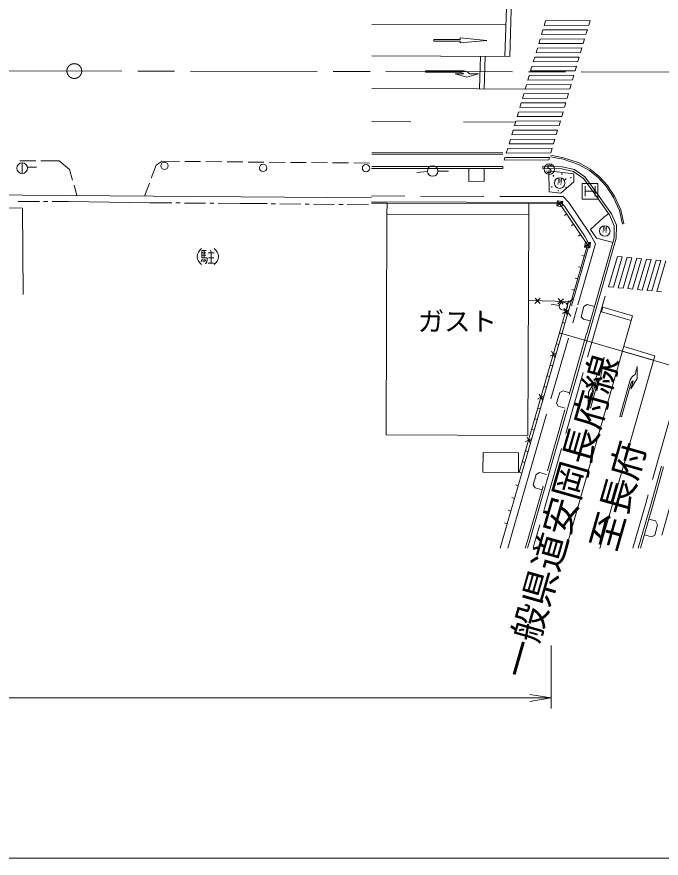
# Model space of a CAD drawing. Units: millimetres, scale not verified. Extents: x 40000 to 680000, y 20000 to 380000.
# Drawn here: x 286144 to 347152, y 205000 to 284632 of the extents above; entities that cross this region are included whole.
import ezdxf
from ezdxf.enums import TextEntityAlignment as Align

# ---------------------------------------------------------------- set-up
doc = ezdxf.new("R2010")
doc.units = ezdxf.units.MM
doc.header["$LTSCALE"] = 1000
doc.linetypes.add('CHAIN', pattern=[18.5, 12, -1.5, 3.5, -1.5])
doc.linetypes.add('DASHED', pattern=[7.5, 6, -1.5])
for name, color, linetype, lineweight in [('M-BGD', 7, 'Continuous', 13), ('M-BMK', 2, 'CHAIN', 13), ('M-BMK-OTRS', 5, 'Continuous', 13), ('M-STR-HTXT', 7, 'Continuous', 13), ('M-STR-STRC', 7, 'Continuous', 13), ('M-TTL-BAND', 7, 'Continuous', 13), ('M-WORK', 1, 'Continuous', 13)]:
    doc.layers.add(name, color=color, linetype=linetype, lineweight=lineweight)
doc.layers.add('M-BGD-HTXT', color=7, linetype='Continuous')
doc.styles.add('ＭＳ ゴシック', font='')
doc.styles.get('ＭＳ ゴシック').set_extended_font_data('MS Gothic')

# ---------------------------------------------------------------- blocks, each defined once
blk = doc.blocks.new('open_arrow')
at = {"color": 0, "linetype": 'Continuous', "lineweight": -2}
blk.add_lwpolyline([(7.5, 1.25), (0, 0), (7.5, -1.25)], dxfattribs=at)

msp = doc.modelspace()

# ---------------------------------------------------------------- linework, layer by layer
at = {"layer": 'M-BGD'}
for p, q in [((319740, 270270), (332169, 270265)), ((332169, 270465), (319741, 270470)), ((325008, 269995), (324012, 269910)), ((326020, 270035), (327020, 270029)), ((332169, 270265), (332169, 270465)), ((335942, 270270), (337745, 270238)), ((335946, 270470), (337769, 270437)), ((335946, 270270), (335946, 270470)), ((337745, 270238), (338853, 269981)), ((337769, 270437), (338935, 270168)), ((338853, 269981), (339784, 269344)), ((338935, 270168), (339924, 269491)), ((339784, 269344), (340501, 268397)), ((339924, 269491), (340664, 268513)), ((340501, 268397), (342272, 265903)), ((340664, 268513), (342448, 266001)), ((336533, 268057), (337663, 267934)), ((337639, 267069), (319739, 267124)), ((321190, 265967), (321197, 266996)), ((321197, 266996), (334621, 266952)), ((334621, 266952), (334634, 265912)), ((337260, 266733), (337335, 267228)), ((337260, 266733), (337830, 267153)), ((337335, 267228), (337755, 266658)), ((337335, 267228), (337830, 267153)), ((337545, 266943), (337338, 266802)), ((337545, 266943), (340187, 263054)), ((337639, 267069), (337992, 266714)), ((337830, 267153), (337755, 266658)), ((337755, 266658), (337260, 266733)), ((337992, 266714), (339948, 263799)), ((338206, 265971), (337999, 265830)), ((342448, 266001), (342912, 264903)), ((321190, 265967), (321104, 245063)), ((321190, 265967), (334634, 265912)), ((334634, 265912), (334524, 245008)), ((342272, 265903), (342712, 264864)), ((338866, 264998), (338659, 264858)), ((342712, 264864), (342693, 263713)), ((342912, 264903), (342892, 263683)), ((339527, 264026), (339320, 263886)), ((339948, 263799), (340349, 263071)), ((342693, 263713), (340105, 254644)), ((342892, 263683), (340297, 254589)), ((340187, 263054), (338637, 257674)), ((340349, 263071), (338665, 257291)), ((339902, 262844), (339977, 263339)), ((339902, 262844), (340472, 263264)), ((340397, 262769), (339902, 262844)), ((340187, 263054), (339940, 263015)), ((339977, 263339), (340397, 262769)), ((339977, 263339), (340472, 263264)), ((340472, 263264), (340397, 262769)), ((303665, 261834), (303665, 262504)), ((303665, 262504), (304083, 262504)), ((303665, 262296), (304044, 262296)), ((303665, 262086), (304042, 262086)), ((303878, 262504), (303878, 261834)), ((304256, 262296), (304843, 262296)), ((304256, 262296), (304838, 262296)), ((304464, 262550), (304589, 262340)), ((304545, 262296), (304545, 261331)), ((339877, 261978), (339637, 262047)), ((303667, 261666), (303583, 261458)), ((304171, 261834), (303665, 261834)), ((303751, 261667), (303794, 261458)), ((303877, 261666), (303919, 261460)), ((303961, 261666), (304044, 261498)), ((303963, 261333), (304042, 261289)), ((304042, 261289), (304129, 261409)), ((304129, 261409), (304171, 261617)), ((304171, 261617), (304171, 261834)), ((304254, 261331), (304836, 261331)), ((304298, 261834), (304797, 261834)), ((343015, 261961), (342170, 259083)), ((342626, 259039), (343471, 261917)), ((343015, 261961), (343471, 261917)), ((343082, 258995), (343927, 261873)), ((343538, 258951), (344384, 261829)), ((343927, 261873), (344384, 261829)), ((343995, 258907), (344840, 261786)), ((344451, 258864), (345296, 261742)), ((344840, 261786), (345296, 261742)), ((344907, 258820), (345752, 261698)), ((345363, 258776), (346208, 261654)), ((345752, 261698), (346208, 261654)), ((345819, 258732), (346664, 261610)), ((346275, 258689), (347120, 261567)), ((346664, 261610), (347120, 261567)), ((346731, 258645), (347577, 261523)), ((339567, 260902), (339327, 260971)), ((339257, 259826), (339017, 259895)), ((338947, 258750), (338707, 258820)), ((342170, 259083), (342626, 259039)), ((343082, 258995), (343538, 258951)), ((343995, 258907), (344451, 258864)), ((344907, 258820), (345363, 258776)), ((335208, 258009), (335695, 257496)), ((345819, 258732), (346275, 258689)), ((346731, 258645), (347188, 258601)), ((333718, 241510), (338378, 257681)), ((333962, 241452), (338637, 257674)), ((334620, 257779), (338378, 257681)), ((335708, 257996), (335195, 257509)), ((336730, 257424), (337502, 257307)), ((337889, 257944), (337376, 257457)), ((337389, 257957), (337876, 257444)), ((338203, 257480), (338832, 257943)), ((338637, 257674), (338396, 257744)), ((338414, 256901), (337795, 256559)), ((338275, 256420), (337933, 257039)), ((338345, 256660), (338104, 256730)), ((338120, 256934), (338583, 256305)), ((338052, 255647), (337812, 255716)), ((334686, 234980), (340288, 254592)), ((337760, 254633), (337520, 254702)), ((337468, 253619), (337228, 253688)), ((337245, 252845), (336626, 252503)), ((337107, 252365), (336765, 252983)), ((337176, 252605), (336936, 252674)), ((336884, 251591), (336643, 251660)), ((336591, 250577), (336351, 250646)), ((336299, 249563), (336059, 249632)), ((336076, 248789), (335457, 248447)), ((335938, 248309), (335596, 248928)), ((336007, 248549), (335767, 248618)), ((335715, 247535), (335475, 247604)), ((335423, 246521), (335182, 246590)), ((335130, 245507), (334890, 245576)), ((334524, 245008), (321104, 245063)), ((334907, 244734), (334289, 244392)), ((334769, 244253), (334427, 244872)), ((334838, 244493), (334598, 244563)), ((330284, 243396), (330264, 241546)), ((333653, 243361), (330284, 243396)), ((333634, 241511), (333653, 243361)), ((334546, 243479), (334306, 243549)), ((334254, 242465), (334014, 242535)), ((330264, 241546), (333634, 241511)), ((333962, 241452), (332565, 236658)), ((333962, 241452), (333721, 241521)), ((333613, 240253), (333372, 240323)), ((333263, 239055), (333023, 239124)), ((344988, 234349), (346200, 238569)), ((332914, 237856), (332674, 237926)), ((332565, 236658), (332325, 236728))]:
    msp.add_line(p, q, dxfattribs=at)
at = {"layer": 'M-BGD', "linetype": 'DASHED'}
for p, q in [((328950, 269056), (328934, 270279)), ((330408, 269075), (330392, 270277)), ((336526, 270054), (336533, 268057)), ((336526, 270054), (338883, 269763)), ((338883, 269763), (338882, 269019)), ((328950, 269057), (330408, 269075)), ((337663, 267934), (338882, 269019)), ((337869, 267618), (319739, 267674)), ((337869, 267618), (338420, 267064)), ((319739, 266999), (321197, 266996)), ((337545, 266943), (334621, 266952)), ((338420, 267064), (340429, 264064)), ((341706, 265640), (342196, 266014)), ((340445, 264498), (341706, 265640)), ((341042, 263689), (340445, 264498)), ((340429, 264064), (340941, 263136)), ((342598, 263284), (341042, 263689)), ((340941, 263136), (339193, 257137)), ((339584, 256236), (339844, 257218)), ((339844, 257218), (340134, 257416)), ((340134, 257416), (340829, 257214)), ((334634, 241258), (339209, 257133)), ((339584, 256236), (339811, 256015)), ((339811, 256015), (340437, 255844)), ((340095, 254647), (334494, 235035)), ((337562, 249085), (337255, 248080)), ((337562, 249085), (337859, 249234)), ((337859, 249234), (338493, 249038)), ((350937, 248558), (346854, 234375)), ((337255, 248080), (337402, 247773)), ((337402, 247773), (338077, 247580)), ((347184, 242095), (346200, 238569)), ((335301, 241319), (335044, 240339)), ((335301, 241319), (335637, 241490)), ((335637, 241490), (336285, 241306)), ((346393, 238516), (347377, 242041)), ((333238, 236464), (334634, 241256)), ((335044, 240339), (335211, 240041)), ((335211, 240041), (335872, 239860)), ((345720, 238707), (344466, 234341)), ((345197, 234352), (346393, 238514)), ((332565, 236658), (331906, 234343)), ((346630, 236927), (345987, 237102)), ((346818, 236536), (346552, 235583)), ((346630, 236927), (346818, 236536)), ((332634, 234341), (333238, 236464)), ((334494, 235037), (334288, 234337)), ((334686, 234980), (334497, 234337)), ((346248, 235426), (345559, 235611)), ((346248, 235426), (346552, 235583)), ((335167, 234843), (335022, 234336))]:
    msp.add_line(p, q, dxfattribs=at)
at = {"layer": 'M-BGD'}
for centre, radius in [((325512, 270038), 500), ((336951, 269582), 25), ((337542, 268899), 500), ((337755, 269747), 25), ((338092, 269265), 25), ((338607, 269413), 25), ((336790, 268519), 25), ((338137, 268479), 25), ((337415, 268178), 25), ((341808, 264360), 500), ((337889, 257248), 391)]:
    msp.add_circle(centre, radius, dxfattribs=at)
for centre, start, end in [((304137, 261939), 123.85503, 236.14497), ((304330, 261939), 303.85503, 56.14497)]:
    msp.add_arc(centre, 903, start, end, dxfattribs=at)
at = {"layer": 'M-BMK'}
msp.add_lwpolyline([(91637, 279783), (191586, 279678), (352610, 279389)], dxfattribs=at)
msp.add_circle((291586, 279499), 700, dxfattribs=at)
at = {"layer": 'M-BMK-OTRS'}
msp.add_line((337526, 254723), (352201, 250438), dxfattribs=at)
at = {"layer": 'M-STR-HTXT'}
for p, q in [((336727, 225115), (336727, 219161)), ((220688, 220161), (336727, 220161))]:
    msp.add_line(p, q, dxfattribs=at)
at = {"layer": 'M-STR-STRC'}
for p, q in [((332546, 286890), (332357, 280890)), ((332807, 280888), (332995, 286875)), ((319746, 283905), (332450, 283865)), ((336070, 283820), (336198, 284252)), ((340289, 283842), (336070, 283820)), ((336198, 284252), (340416, 284273)), ((340416, 284273), (340289, 283842)), ((335814, 282957), (335942, 283389)), ((340033, 282979), (335814, 282957)), ((335942, 283389), (340161, 283410)), ((340161, 283410), (340033, 282979)), ((325631, 282332), (325631, 282482)), ((328131, 282482), (325631, 282482)), ((328131, 282332), (325631, 282332)), ((328130, 282182), (330631, 282406)), ((328130, 282182), (328131, 282332)), ((328131, 282482), (328131, 282632)), ((328131, 282632), (330631, 282406)), ((335559, 282094), (335686, 282526)), ((339778, 282116), (335559, 282094)), ((335686, 282526), (339905, 282547)), ((339905, 282547), (339778, 282116)), ((335303, 281232), (335431, 281663)), ((339522, 281253), (335303, 281232)), ((335431, 281663), (339650, 281684)), ((339650, 281684), (339522, 281253)), ((319745, 280929), (332807, 280888)), ((330050, 280903), (329952, 277802)), ((330402, 277787), (330500, 280889)), ((335047, 280369), (335175, 280800)), ((339267, 280390), (335047, 280369)), ((335175, 280800), (339394, 280821)), ((339394, 280821), (339267, 280390)), ((324850, 279532), (324850, 279382)), ((328450, 279531), (324850, 279532)), ((334792, 279506), (334919, 279937)), ((339011, 279527), (334792, 279506)), ((334919, 279937), (339139, 279958)), ((339139, 279958), (339011, 279527)), ((328093, 279381), (324850, 279382)), ((328450, 279231), (327650, 279231)), ((328750, 278931), (327650, 279231)), ((329850, 279231), (328750, 278931)), ((329850, 279231), (329050, 279231)), ((334536, 278643), (334664, 279074)), ((334664, 279074), (338883, 279095)), ((338883, 279095), (338756, 278664)), ((334280, 277780), (334408, 278211)), ((334408, 278211), (338628, 278232)), ((338756, 278664), (334536, 278643)), ((338628, 278232), (338500, 277801)), ((319743, 277836), (329761, 277802)), ((329761, 277802), (334205, 277791)), ((334025, 276917), (334153, 277348)), ((334153, 277348), (338372, 277369)), ((338500, 277801), (334280, 277780)), ((338372, 277369), (338245, 276938)), ((333769, 276054), (333897, 276485)), ((333897, 276485), (338117, 276506)), ((338245, 276938), (334025, 276917)), ((338117, 276506), (337989, 276075)), ((333514, 275191), (333641, 275622)), ((333641, 275622), (337861, 275643)), ((337989, 276075), (333769, 276054)), ((337861, 275643), (337734, 275212)), ((333258, 274328), (333386, 274759)), ((333386, 274759), (337606, 274780)), ((337734, 275212), (333514, 275191)), ((337606, 274780), (337478, 274349)), ((323464, 274686), (319742, 274710)), ((333325, 274651), (328430, 274682)), ((337478, 274349), (333258, 274328)), ((333002, 273465), (333130, 273897)), ((337223, 273486), (333002, 273465)), ((333130, 273897), (337350, 273917)), ((337350, 273917), (337223, 273486)), ((332747, 272602), (332875, 273034)), ((336967, 272623), (332747, 272602)), ((332875, 273034), (337095, 273054)), ((337095, 273054), (336967, 272623)), ((332170, 271765), (319741, 271770)), ((332169, 271615), (319741, 271620)), ((332619, 272171), (332491, 271739)), ((336712, 271760), (332491, 271739)), ((332619, 272171), (336839, 272191)), ((336839, 272191), (336712, 271760)), ((332291, 271063), (332363, 271308)), ((332291, 271063), (336514, 271091)), ((332363, 271308), (336584, 271328)), ((336584, 271328), (336514, 271091)), ((337880, 271153), (336666, 271383)), ((337918, 271298), (336694, 271530)), ((339318, 270669), (337880, 271153)), ((339380, 270807), (337918, 271298)), ((340435, 270207), (339380, 270807)), ((340350, 270082), (339318, 270669)), ((341172, 269417), (340350, 270082)), ((341274, 269527), (340435, 270207)), ((341945, 268590), (341172, 269417)), ((342063, 268683), (341274, 269527)), ((339949, 268591), (339949, 267653)), ((340887, 268591), (340887, 267653)), ((342647, 267534), (341945, 268590)), ((342778, 267607), (342063, 268683)), ((339949, 268122), (340887, 268122)), ((343347, 266350), (342778, 267607)), ((343203, 266303), (342647, 267534)), ((343481, 265012), (343203, 266303)), ((343627, 265043), (343347, 266350)), ((341642, 257137), (341516, 256705)), ((341516, 256705), (344308, 255890)), ((341642, 257137), (344432, 256323)), ((338147, 234328), (344432, 256323)), ((346548, 252558), (343603, 253422)), ((341341, 234321), (346548, 252558)), ((343479, 252989), (346424, 252125)), ((341744, 252433), (340928, 250377)), ((341744, 252433), (341361, 250255)), ((344892, 251542), (344674, 250773)), ((344892, 251542), (344881, 250402)), ((340846, 250089), (340258, 249112)), ((341217, 250296), (340454, 247602)), ((340846, 250089), (340629, 249319)), ((341072, 250337), (340630, 248771)), ((341072, 250337), (340928, 250377)), ((341361, 250255), (341217, 250296)), ((344222, 250277), (343242, 246813)), ((344881, 250402), (344293, 249425)), ((344511, 250195), (344293, 249425)), ((344269, 249892), (343386, 246772)), ((340248, 247972), (340258, 249112)), ((340465, 248742), (340248, 247972)), ((340512, 248357), (340310, 247642)), ((340454, 247602), (340310, 247642)), ((343242, 246813), (343386, 246772))]:
    msp.add_line(p, q, dxfattribs=at)
at = {"layer": 'M-STR-STRC', "linetype": 'DASHED'}
for p, q in [((341835, 258187), (335167, 234843)), ((350030, 253816), (345719, 238707))]:
    msp.add_line(p, q, dxfattribs=at)
at = {"layer": 'M-STR-STRC'}
msp.add_lwpolyline([(336767, 270516), (336744, 270550), (336710, 270573), (336659, 270590), (336583, 270602), (336516, 270594), (336456, 270566), (336415, 270516), (336404, 270460), (336401, 270422), (336413, 270370), (336444, 270337), (336690, 270141), (336713, 270092), (336723, 270027), (336709, 269968), (336685, 269924), (336643, 269885), (336563, 269874), (336450, 269891), (336401, 269906), (336358, 269936), (336324, 269979), (336298, 270041)], dxfattribs=at)
msp.add_lwpolyline([(339668, 267372), (339668, 268872), (341168, 268872), (341168, 267372)], close=True, dxfattribs=at)
msp.add_circle((336565, 270220), 498, dxfattribs=at)
for centre, radius, start, end in [((328329, 278539), 1000, 43.81944, 83.0144), ((328093, 278881), 500, 44.40898, 89.98197), ((345144, 249890), 1000, 118.03842, 157.23339), ((344750, 249756), 500, 118.62796, 164.20095), ((339667, 249044), 1000, 344.20095, 15.98928), ((340031, 248493), 500, 344.20095, 29.77395)]:
    msp.add_arc(centre, radius, start, end, dxfattribs=at)
at = {"layer": 'M-TTL-BAND'}
msp.add_line((40000, 205000), (579000, 205000), dxfattribs=at)
at = {"layer": 'M-WORK'}
for p, q in [((286431, 271003), (287931, 271003)), ((286648, 270807), (286648, 269807)), ((288431, 271003), (290147, 271003)), ((290147, 271003), (291141, 270175)), ((299350, 270580), (299902, 270966)), ((299902, 270966), (301545, 270951)), ((302045, 270946), (303545, 270933)), ((304045, 270928), (305545, 270914)), ((306045, 270909), (307545, 270896)), ((308045, 270891), (309545, 270877)), ((310045, 270872), (311545, 270859)), ((312045, 270854), (313545, 270840)), ((314045, 270835), (315545, 270822)), ((316045, 270817), (317544, 270803)), ((318044, 270798), (319544, 270785)), ((287162, 270398), (288004, 270406)), ((291141, 270175), (291422, 269185)), ((298878, 269356), (299350, 270580)), ((291559, 268704), (291840, 267715)), ((298226, 267666), (298698, 268889)), ((286282, 267148), (288282, 267145)), ((288682, 267145), (289082, 267145)), ((289482, 267144), (291029, 267142)), ((291029, 267142), (298731, 267032)), ((298731, 267032), (300811, 267018)), ((301211, 267016), (301611, 267013)), ((302011, 267011), (304011, 266998)), ((304411, 266995), (304811, 266993)), ((305211, 266990), (307290, 266977)), ((307290, 266977), (309832, 266950)), ((310232, 266945), (310632, 266941)), ((311032, 266937), (313032, 266916)), ((313432, 266912), (313832, 266907)), ((314232, 266903), (316232, 266882)), ((316632, 266878), (317032, 266873)), ((317432, 266869), (319432, 266848))]:
    msp.add_line(p, q, dxfattribs=at)
for points in [[(220537, 259111), (220688, 268263), (319739, 267500)], [(268252, 258648), (268299, 266602), (286667, 266510), (286732, 258348)]]:
    msp.add_lwpolyline(points, dxfattribs=at)
for centre, radius in [((286648, 270307), 500), ((300130, 270526), 350), ((309461, 270333), 350), ((319207, 270305), 350)]:
    msp.add_circle(centre, radius, dxfattribs=at)

# ---------------------------------------------------------------- block references
at = {"layer": 'M-STR-HTXT', "xscale": 267, "yscale": 267, "rotation": 180}
msp.add_blockref('open_arrow', (336727, 220161), dxfattribs=at)

# ---------------------------------------------------------------- texts
at = {"layer": 'M-BGD', "style": 'ＭＳ ゴシック'}
for p in [(337478, 268536), (341744, 263997)]:
    msp.add_text('M', height=660, rotation=351.375, dxfattribs=at).set_placement(p, align=Align.BOTTOM_CENTER)
msp.add_text('ガスト', height=1833, dxfattribs=at).set_placement((327852, 254345), align=Align.BOTTOM_CENTER)
at = {"layer": 'M-BGD-HTXT', "style": 'ＭＳ ゴシック'}
msp.add_text('一般県道安岡長府線', height=2566, rotation=74.054, dxfattribs=at).set_placement((337590, 237362), align=Align.MIDDLE_CENTER)
msp.add_text('至長府', height=2566, rotation=74.07, dxfattribs=at).set_placement((343582, 233693), align=Align.BOTTOM_LEFT)

doc.saveas('drawing.dxf')
